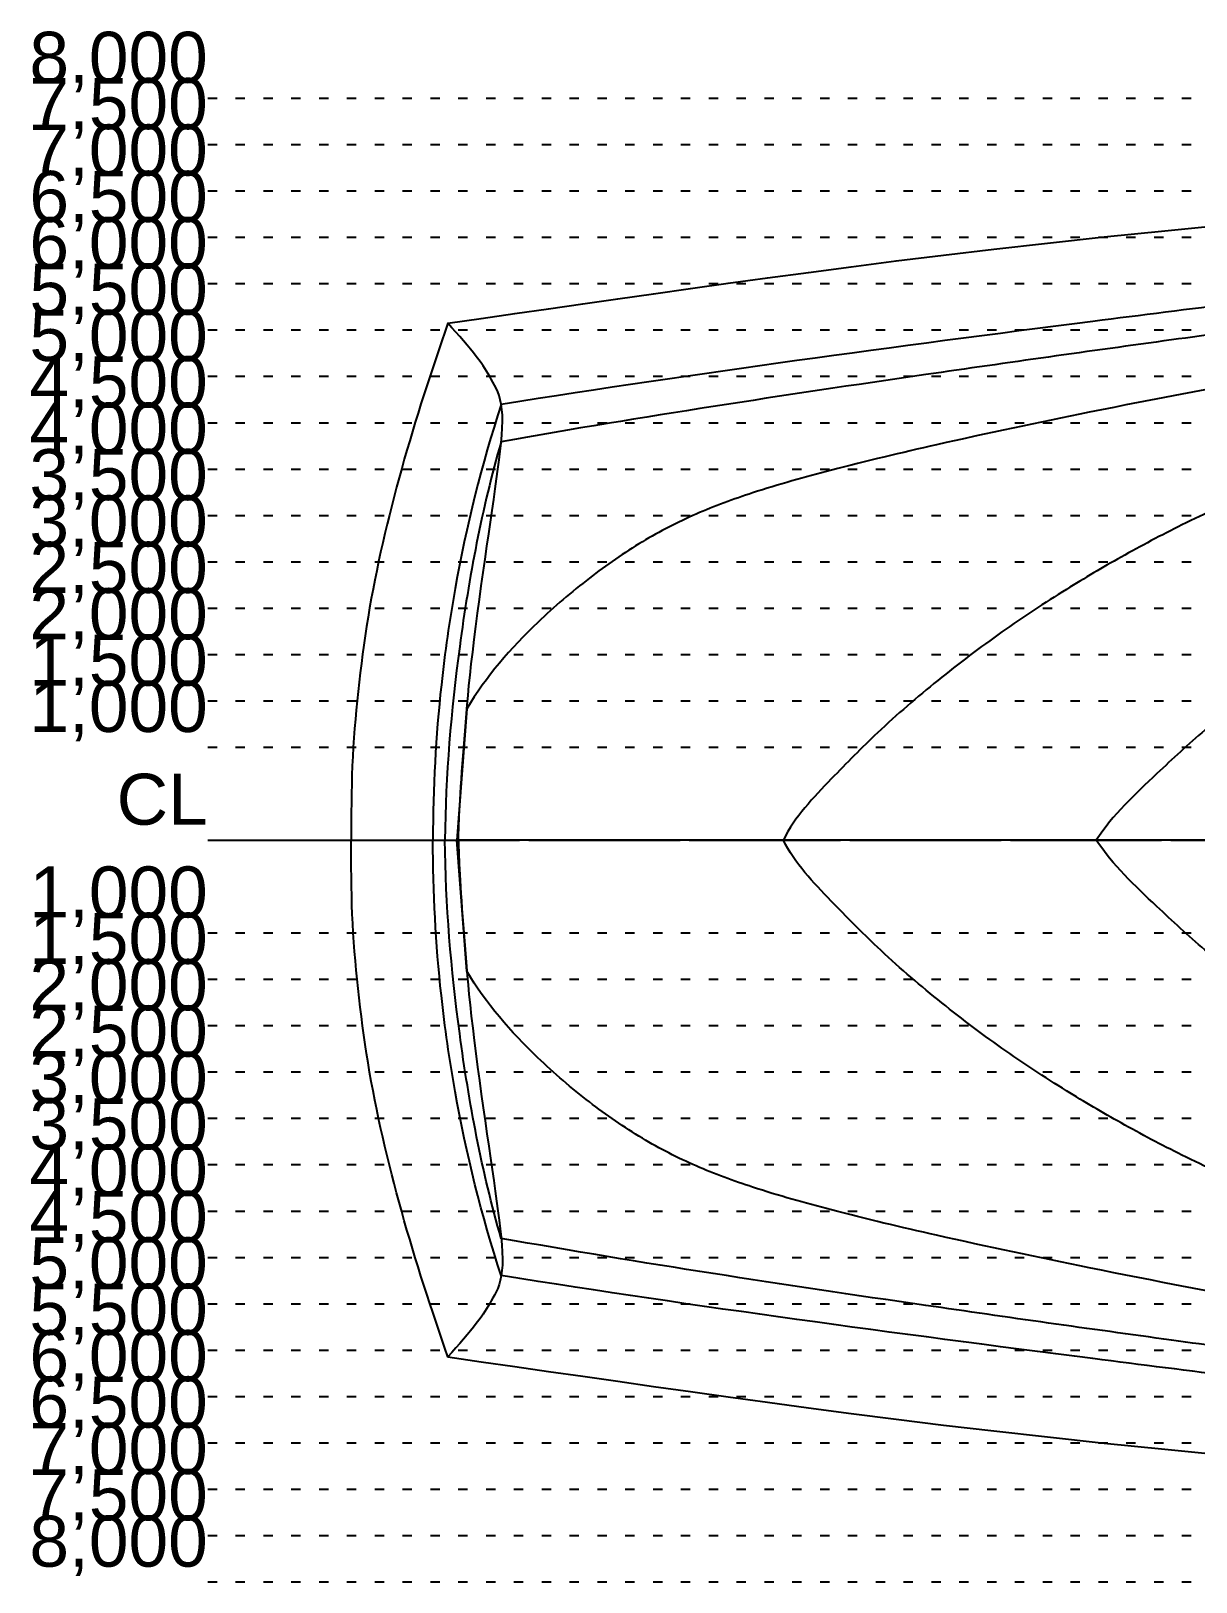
# Model space of a CAD drawing. Extents: x -15 to 144, y -25 to 18.
# Drawn here: x -12.82 to -0.27, y -22.46 to -5.74 of the extents above; entities that cross this region are included whole.
import ezdxf
from ezdxf.enums import TextEntityAlignment as Align

# ---------------------------------------------------------------- set-up
doc = ezdxf.new("R2010")
doc.units = 0
doc.linetypes.add('Dot_small', pattern=[0.2, 0, -0.2])
doc.linetypes.add('Iso_dash_dot', pattern=[2.02, 1.24, 0.39, 0, -0.39])
for name, color, linetype in [('bordas', 255, 'Continuous'), ('CL', 1, 'Iso_dash_dot'), ('Linha_d_agua', 150, 'Continuous'), ('Linhas_de_Grid', 254, 'Dot_small')]:
    doc.layers.add(name, color=color, linetype=linetype)
doc.styles.get("Standard").update_dxf_attribs({"font": 'arial.ttf'})

msp = doc.modelspace()

# ---------------------------------------------------------------- linework, layer by layer
at = {"layer": 'bordas'}
for points in [[(0.081882, -14.45978, 0), (-0.603153, -14.45978, 0), (-1.254939, -14.45978, 0), (-1.868081, -14.45978, 0), (-2.443949, -14.45978, 0), (-2.985607, -14.45978, 0), (-3.496119, -14.45978, 0), (-3.978547, -14.45978, 0), (-4.435957, -14.45978, 0), (-4.871411, -14.45978, 0), (-5.287973, -14.45978, 0), (-5.688526, -14.45978, 0), (-6.075229, -14.45978, 0), (-6.450062, -14.45978, 0), (-6.815002, -14.45978, 0), (-7.172027, -14.45978, 0), (-7.523117, -14.45978, 0), (-7.87025, -14.45978, 0), (-8.215405, -14.45978, 0), (-8.215352, -14.455903, 0), (-8.21528, -14.451418, 0), (-8.215172, -14.445714, 0), (-8.215009, -14.438184, 0), (-8.214772, -14.428217, 0), (-8.214443, -14.415206, 0), (-8.214005, -14.398541, 0), (-8.213437, -14.377613, 0), (-8.212715, -14.351894, 0), (-8.211776, -14.32118, 0), (-8.210553, -14.285348, 0), (-8.208976, -14.244275, 0), (-8.206976, -14.197838, 0), (-8.204485, -14.145914, 0), (-8.201433, -14.08838, 0), (-8.197752, -14.025113, 0), (-8.193398, -13.956132, 0), (-8.188434, -13.882026, 0), (-8.182945, -13.803529, 0), (-8.177021, -13.721371, 0), (-8.170747, -13.636285, 0), (-8.164211, -13.549004, 0), (-8.157501, -13.460258, 0), (-8.150703, -13.37078, 0), (-8.143853, -13.280999, 0), (-8.136774, -13.190133, 0), (-8.129237, -13.097096, 0), (-8.121014, -13.000805, 0), (-8.111877, -12.900172, 0), (-8.101596, -12.794114, 0), (-8.089942, -12.681545, 0), (-8.076688, -12.56138, 0), (-8.061687, -12.432991, 0), (-8.04513, -12.297587, 0), (-8.027291, -12.156833, 0), (-8.008443, -12.012392, 0), (-7.98886, -11.865931, 0), (-7.968815, -11.719116, 0), (-7.948583, -11.57361, 0), (-7.928436, -11.43108, 0), (-7.908623, -11.292921, 0), (-7.889281, -11.159452, 0), (-7.870522, -11.030725, 0), (-7.852459, -10.906788, 0), (-7.835204, -10.787691, 0), (-7.818869, -10.673486, 0), (-7.803566, -10.564221, 0), (-7.789407, -10.459946, 0), (-7.776533, -10.360722, 0), (-7.765207, -10.266649, 0), (-7.755719, -10.177837, 0), (-7.74836, -10.094396, 0), (-7.743421, -10.016436, 0), (-7.741194, -9.944068, 0), (-7.741968, -9.877401, 0), (-7.746037, -9.816546, 0), (-7.753551, -9.761495, 0), (-7.764113, -9.711766, 0), (-7.777182, -9.666761, 0), (-7.792223, -9.62588, 0), (-7.808697, -9.588524, 0), (-7.826065, -9.554093, 0), (-7.843791, -9.52199, 0), (-7.861336, -9.491613, 0), (-7.878342, -9.462379, 0), (-7.895167, -9.433763, 0), (-7.91235, -9.405251, 0), (-7.930429, -9.376334, 0), (-7.949942, -9.346499, 0), (-7.971429, -9.315236, 0), (-7.995426, -9.282034, 0), (-8.022472, -9.24638, 0), (-8.052941, -9.20791, 0), (-8.08655, -9.166848, 0), (-8.122848, -9.123565, 0), (-8.16139, -9.07843, 0), (-8.201724, -9.031813, 0), (-8.243404, -8.984086, 0), (-8.285981, -8.935618, 0), (-8.329007, -8.88678, 0), (-8.361899, -8.982641, 0), (-8.394746, -9.078569, 0), (-8.427505, -9.17463, 0), (-8.460129, -9.270892, 0), (-8.492576, -9.367421, 0), (-8.5248, -9.464284, 0), (-8.556758, -9.561548, 0), (-8.588403, -9.65928, 0), (-8.619696, -9.757523, 0), (-8.65061, -9.856234, 0), (-8.681123, -9.955346, 0), (-8.711211, -10.054792, 0), (-8.740853, -10.154505, 0), (-8.770025, -10.254419, 0), (-8.798706, -10.354466, 0), (-8.826871, -10.45458, 0), (-8.854499, -10.554705, 0), (-8.881567, -10.65483, 0), (-8.908053, -10.754955, 0), (-8.933935, -10.85508, 0), (-8.95919, -10.955205, 0), (-8.983796, -11.05533, 0), (-9.007731, -11.155455, 0), (-9.030973, -11.25558, 0), (-9.053499, -11.355705, 0), (-9.075287, -11.45583, 0), (-9.096315, -11.555956, 0), (-9.11656, -11.656084, 0), (-9.136001, -11.756213, 0), (-9.154615, -11.856344, 0), (-9.172379, -11.956477, 0), (-9.189272, -12.056613, 0), (-9.205282, -12.156752, 0), (-9.220443, -12.256893, 0), (-9.234799, -12.357036, 0), (-9.248396, -12.45718, 0), (-9.261276, -12.557323, 0), (-9.273485, -12.657466, 0), (-9.285068, -12.757607, 0), (-9.296069, -12.857746, 0), (-9.306514, -12.957882, 0), (-9.316354, -13.058016, 0), (-9.325524, -13.158146, 0), (-9.333955, -13.258275, 0), (-9.341582, -13.358403, 0), (-9.348338, -13.458529, 0), (-9.354155, -13.558655, 0), (-9.358967, -13.65878, 0), (-9.362741, -13.758905, 0), (-9.365577, -13.85903, 0), (-9.367609, -13.959155, 0), (-9.368971, -14.05928, 0), (-9.369797, -14.159405, 0), (-9.370221, -14.25953, 0), (-9.370378, -14.359655, 0), (-9.3704, -14.45978, 0), (-9.313054, -14.45978, 0), (-9.25618, -14.45978, 0), (-9.200247, -14.45978, 0), (-9.145728, -14.45978, 0), (-9.093093, -14.45978, 0), (-9.042813, -14.45978, 0), (-8.99536, -14.45978, 0), (-8.951205, -14.45978, 0), (-8.910653, -14.45978, 0), (-8.873355, -14.45978, 0), (-8.838794, -14.45978, 0), (-8.806455, -14.45978, 0), (-8.775822, -14.45978, 0), (-8.74638, -14.45978, 0), (-8.717613, -14.45978, 0), (-8.689005, -14.45978, 0), (-8.660135, -14.45978, 0), (-8.630963, -14.45978, 0), (-8.601541, -14.45978, 0), (-8.571924, -14.45978, 0), (-8.542165, -14.45978, 0), (-8.512317, -14.45978, 0), (-8.482434, -14.45978, 0), (-8.45257, -14.45978, 0), (-8.422767, -14.45978, 0), (-8.393027, -14.45978, 0), (-8.36334, -14.45978, 0), (-8.333699, -14.45978, 0), (-8.304094, -14.45978, 0), (-8.274516, -14.45978, 0), (-8.244956, -14.45978, 0), (-8.215405, -14.45978, 0), (-8.215352, -14.455903, 0), (-8.21528, -14.451418, 0), (-8.215172, -14.445714, 0), (-8.215009, -14.438184, 0), (-8.214772, -14.428217, 0), (-8.214443, -14.415206, 0), (-8.214005, -14.398541, 0), (-8.213437, -14.377613, 0), (-8.212715, -14.351894, 0), (-8.211776, -14.32118, 0), (-8.210553, -14.285348, 0), (-8.208976, -14.244275, 0), (-8.206976, -14.197838, 0), (-8.204485, -14.145914, 0), (-8.201433, -14.08838, 0), (-8.197752, -14.025113, 0), (-8.193398, -13.956132, 0), (-8.188434, -13.882026, 0), (-8.182945, -13.803529, 0), (-8.177021, -13.721371, 0), (-8.170747, -13.636285, 0), (-8.164211, -13.549004, 0), (-8.157501, -13.460258, 0), (-8.150703, -13.37078, 0), (-8.143853, -13.280999, 0), (-8.136774, -13.190133, 0), (-8.129237, -13.097096, 0), (-8.121014, -13.000805, 0), (-8.111877, -12.900172, 0), (-8.101596, -12.794114, 0), (-8.089942, -12.681545, 0), (-8.076688, -12.56138, 0), (-8.061687, -12.432991, 0), (-8.04513, -12.297587, 0), (-8.027291, -12.156833, 0), (-8.008443, -12.012392, 0), (-7.98886, -11.865931, 0), (-7.968815, -11.719116, 0), (-7.948583, -11.57361, 0), (-7.928436, -11.43108, 0), (-7.908623, -11.292921, 0), (-7.889281, -11.159452, 0), (-7.870522, -11.030725, 0), (-7.852459, -10.906788, 0), (-7.835204, -10.787691, 0), (-7.818869, -10.673486, 0), (-7.803566, -10.564221, 0), (-7.789407, -10.459946, 0), (-7.776533, -10.360722, 0), (-7.765207, -10.266649, 0), (-7.755719, -10.177837, 0), (-7.74836, -10.094396, 0), (-7.743421, -10.016436, 0), (-7.741194, -9.944068, 0), (-7.741968, -9.877401, 0), (-7.746037, -9.816546, 0), (-7.753551, -9.761495, 0), (-7.764113, -9.711766, 0), (-7.777182, -9.666761, 0), (-7.792223, -9.62588, 0), (-7.808697, -9.588524, 0), (-7.826065, -9.554093, 0), (-7.843791, -9.52199, 0), (-7.861336, -9.491613, 0), (-7.878342, -9.462379, 0), (-7.895167, -9.433763, 0), (-7.91235, -9.405251, 0), (-7.930429, -9.376334, 0), (-7.949942, -9.346499, 0), (-7.971429, -9.315236, 0), (-7.995426, -9.282034, 0), (-8.022472, -9.24638, 0), (-8.052941, -9.20791, 0), (-8.08655, -9.166848, 0), (-8.122848, -9.123565, 0), (-8.16139, -9.07843, 0), (-8.201724, -9.031813, 0), (-8.243404, -8.984086, 0), (-8.285981, -8.935618, 0), (-8.329007, -8.88678, 0), (-7.969614, -8.834924, 0), (-7.608466, -8.782887, 0), (-7.243807, -8.730485, 0), (-6.873881, -8.677538, 0), (-6.496934, -8.623862, 0), (-6.111209, -8.569276, 0), (-5.714952, -8.513598, 0), (-5.306406, -8.456646, 0), (-4.883561, -8.398284, 0), (-4.443386, -8.338565, 0), (-3.982593, -8.277586, 0), (-3.497897, -8.215446, 0), (-2.98601, -8.152244, 0), (-2.443646, -8.088077, 0), (-1.867518, -8.023045, 0), (-1.254339, -7.957246, 0), (-0.602552, -7.890851, 0), (0.082483, -7.824317, 0)], [(0.081882, -14.45978, 0), (-0.603153, -14.45978, 0), (-1.254939, -14.45978, 0), (-1.868081, -14.45978, 0), (-2.443949, -14.45978, 0), (-2.985607, -14.45978, 0), (-3.496119, -14.45978, 0), (-3.978547, -14.45978, 0), (-4.435957, -14.45978, 0), (-4.871411, -14.45978, 0), (-5.287973, -14.45978, 0), (-5.688526, -14.45978, 0), (-6.075229, -14.45978, 0), (-6.450062, -14.45978, 0), (-6.815002, -14.45978, 0), (-7.172027, -14.45978, 0), (-7.523117, -14.45978, 0), (-7.87025, -14.45978, 0), (-8.215405, -14.45978, 0), (-8.215352, -14.463656, 0), (-8.21528, -14.468142, 0), (-8.215172, -14.473845, 0), (-8.215009, -14.481375, 0), (-8.214772, -14.491342, 0), (-8.214443, -14.504353, 0), (-8.214005, -14.521018, 0), (-8.213437, -14.541946, 0), (-8.212715, -14.567665, 0), (-8.211776, -14.598379, 0), (-8.210553, -14.634211, 0), (-8.208976, -14.675284, 0), (-8.206976, -14.721721, 0), (-8.204485, -14.773645, 0), (-8.201433, -14.831179, 0), (-8.197752, -14.894446, 0), (-8.193398, -14.963427, 0), (-8.188434, -15.037533, 0), (-8.182945, -15.11603, 0), (-8.177021, -15.198188, 0), (-8.170747, -15.283274, 0), (-8.164211, -15.370556, 0), (-8.157501, -15.459302, 0), (-8.150703, -15.54878, 0), (-8.143853, -15.63856, 0), (-8.136774, -15.729426, 0), (-8.129237, -15.822463, 0), (-8.121014, -15.918755, 0), (-8.111877, -16.019387, 0), (-8.101596, -16.125445, 0), (-8.089942, -16.238014, 0), (-8.076688, -16.35818, 0), (-8.061687, -16.486568, 0), (-8.04513, -16.621972, 0), (-8.027291, -16.762727, 0), (-8.008443, -16.907167, 0), (-7.98886, -17.053628, 0), (-7.968815, -17.200444, 0), (-7.948583, -17.345949, 0), (-7.928436, -17.48848, 0), (-7.908623, -17.626638, 0), (-7.889281, -17.760107, 0), (-7.870522, -17.888834, 0), (-7.852459, -18.012771, 0), (-7.835204, -18.131868, 0), (-7.818869, -18.246073, 0), (-7.803566, -18.355339, 0), (-7.789407, -18.459613, 0), (-7.776533, -18.558837, 0), (-7.765207, -18.65291, 0), (-7.755719, -18.741722, 0), (-7.74836, -18.825163, 0), (-7.743421, -18.903123, 0), (-7.741194, -18.975491, 0), (-7.741968, -19.042158, 0), (-7.746037, -19.103013, 0), (-7.753551, -19.158064, 0), (-7.764113, -19.207793, 0), (-7.777182, -19.252798, 0), (-7.792223, -19.293679, 0), (-7.808697, -19.331036, 0), (-7.826065, -19.365466, 0), (-7.843791, -19.39757, 0), (-7.861336, -19.427946, 0), (-7.878342, -19.45718, 0), (-7.895167, -19.485797, 0), (-7.91235, -19.514308, 0), (-7.930429, -19.543225, 0), (-7.949942, -19.57306, 0), (-7.971429, -19.604323, 0), (-7.995426, -19.637525, 0), (-8.022472, -19.673179, 0), (-8.052941, -19.711649, 0), (-8.08655, -19.752711, 0), (-8.122848, -19.795994, 0), (-8.16139, -19.84113, 0), (-8.201724, -19.887746, 0), (-8.243404, -19.935473, 0), (-8.285981, -19.983941, 0), (-8.329007, -20.03278, 0), (-8.361899, -19.936918, 0), (-8.394746, -19.84099, 0), (-8.427505, -19.744929, 0), (-8.460129, -19.648667, 0), (-8.492576, -19.552138, 0), (-8.5248, -19.455275, 0), (-8.556758, -19.358011, 0), (-8.588403, -19.26028, 0), (-8.619696, -19.162036, 0), (-8.65061, -19.063325, 0), (-8.681123, -18.964213, 0), (-8.711211, -18.864767, 0), (-8.740853, -18.765054, 0), (-8.770025, -18.66514, 0), (-8.798706, -18.565093, 0), (-8.826871, -18.46498, 0), (-8.854499, -18.364855, 0), (-8.881567, -18.26473, 0), (-8.908053, -18.164605, 0), (-8.933935, -18.06448, 0), (-8.95919, -17.964355, 0), (-8.983796, -17.86423, 0), (-9.007731, -17.764105, 0), (-9.030973, -17.66398, 0), (-9.053499, -17.563855, 0), (-9.075287, -17.463729, 0), (-9.096315, -17.363603, 0), (-9.11656, -17.263475, 0), (-9.136001, -17.163346, 0), (-9.154615, -17.063215, 0), (-9.172379, -16.963082, 0), (-9.189272, -16.862946, 0), (-9.205282, -16.762807, 0), (-9.220443, -16.662666, 0), (-9.234799, -16.562523, 0), (-9.248396, -16.46238, 0), (-9.261276, -16.362236, 0), (-9.273485, -16.262093, 0), (-9.285068, -16.161952, 0), (-9.296069, -16.061813, 0), (-9.306514, -15.961677, 0), (-9.316354, -15.861544, 0), (-9.325524, -15.761413, 0), (-9.333955, -15.661284, 0), (-9.341582, -15.561156, 0), (-9.348338, -15.46103, 0), (-9.354155, -15.360905, 0), (-9.358967, -15.26078, 0), (-9.362741, -15.160655, 0), (-9.365577, -15.06053, 0), (-9.367609, -14.960405, 0), (-9.368971, -14.86028, 0), (-9.369797, -14.760155, 0), (-9.370221, -14.66003, 0), (-9.370378, -14.559905, 0), (-9.3704, -14.45978, 0), (-9.313054, -14.45978, 0), (-9.25618, -14.45978, 0), (-9.200247, -14.45978, 0), (-9.145728, -14.45978, 0), (-9.093093, -14.45978, 0), (-9.042813, -14.45978, 0), (-8.99536, -14.45978, 0), (-8.951205, -14.45978, 0), (-8.910653, -14.45978, 0), (-8.873355, -14.45978, 0), (-8.838794, -14.45978, 0), (-8.806455, -14.45978, 0), (-8.775822, -14.45978, 0), (-8.74638, -14.45978, 0), (-8.717613, -14.45978, 0), (-8.689005, -14.45978, 0), (-8.660135, -14.45978, 0), (-8.630963, -14.45978, 0), (-8.601541, -14.45978, 0), (-8.571924, -14.45978, 0), (-8.542165, -14.45978, 0), (-8.512317, -14.45978, 0), (-8.482434, -14.45978, 0), (-8.45257, -14.45978, 0), (-8.422767, -14.45978, 0), (-8.393027, -14.45978, 0), (-8.36334, -14.45978, 0), (-8.333699, -14.45978, 0), (-8.304094, -14.45978, 0), (-8.274516, -14.45978, 0), (-8.244956, -14.45978, 0), (-8.215405, -14.45978, 0), (-8.215352, -14.463656, 0), (-8.21528, -14.468142, 0), (-8.215172, -14.473845, 0), (-8.215009, -14.481375, 0), (-8.214772, -14.491342, 0), (-8.214443, -14.504353, 0), (-8.214005, -14.521018, 0), (-8.213437, -14.541946, 0), (-8.212715, -14.567665, 0), (-8.211776, -14.598379, 0), (-8.210553, -14.634211, 0), (-8.208976, -14.675284, 0), (-8.206976, -14.721721, 0), (-8.204485, -14.773645, 0), (-8.201433, -14.831179, 0), (-8.197752, -14.894446, 0), (-8.193398, -14.963427, 0), (-8.188434, -15.037533, 0), (-8.182945, -15.11603, 0), (-8.177021, -15.198188, 0), (-8.170747, -15.283274, 0), (-8.164211, -15.370556, 0), (-8.157501, -15.459302, 0), (-8.150703, -15.54878, 0), (-8.143853, -15.63856, 0), (-8.136774, -15.729426, 0), (-8.129237, -15.822463, 0), (-8.121014, -15.918755, 0), (-8.111877, -16.019387, 0), (-8.101596, -16.125445, 0), (-8.089942, -16.238014, 0), (-8.076688, -16.35818, 0), (-8.061687, -16.486568, 0), (-8.04513, -16.621972, 0), (-8.027291, -16.762727, 0), (-8.008443, -16.907167, 0), (-7.98886, -17.053628, 0), (-7.968815, -17.200444, 0), (-7.948583, -17.345949, 0), (-7.928436, -17.48848, 0), (-7.908623, -17.626638, 0), (-7.889281, -17.760107, 0), (-7.870522, -17.888834, 0), (-7.852459, -18.012771, 0), (-7.835204, -18.131868, 0), (-7.818869, -18.246073, 0), (-7.803566, -18.355339, 0), (-7.789407, -18.459613, 0), (-7.776533, -18.558837, 0), (-7.765207, -18.65291, 0), (-7.755719, -18.741722, 0), (-7.74836, -18.825163, 0), (-7.743421, -18.903123, 0), (-7.741194, -18.975491, 0), (-7.741968, -19.042158, 0), (-7.746037, -19.103013, 0), (-7.753551, -19.158064, 0), (-7.764113, -19.207793, 0), (-7.777182, -19.252798, 0), (-7.792223, -19.293679, 0), (-7.808697, -19.331036, 0), (-7.826065, -19.365466, 0), (-7.843791, -19.39757, 0), (-7.861336, -19.427946, 0), (-7.878342, -19.45718, 0), (-7.895167, -19.485797, 0), (-7.91235, -19.514308, 0), (-7.930429, -19.543225, 0), (-7.949942, -19.57306, 0), (-7.971429, -19.604323, 0), (-7.995426, -19.637525, 0), (-8.022472, -19.673179, 0), (-8.052941, -19.711649, 0), (-8.08655, -19.752711, 0), (-8.122848, -19.795994, 0), (-8.16139, -19.84113, 0), (-8.201724, -19.887746, 0), (-8.243404, -19.935473, 0), (-8.285981, -19.983941, 0), (-8.329007, -20.03278, 0), (-7.969614, -20.084635, 0), (-7.608466, -20.136672, 0), (-7.243807, -20.189074, 0), (-6.873881, -20.242021, 0), (-6.496934, -20.295697, 0), (-6.111209, -20.350283, 0), (-5.714952, -20.405961, 0), (-5.306406, -20.462913, 0), (-4.883561, -20.521275, 0), (-4.443386, -20.580994, 0), (-3.982593, -20.641973, 0), (-3.497897, -20.704113, 0), (-2.98601, -20.767315, 0), (-2.443646, -20.831482, 0), (-1.867518, -20.896514, 0), (-1.254339, -20.962313, 0), (-0.602552, -21.028709, 0), (0.082483, -21.095242, 0)]]:
    msp.add_polyline3d(points, dxfattribs=at)
at = {"layer": 'CL'}
msp.add_line((-10.91692, -14.45978), (115.599323, -14.45978), dxfattribs=at)
at = {"layer": 'Linha_d_agua'}
for p in [(-8.12471, -13.04408), (-8.12471, -15.875479)]:
    msp.add_line(p, (-8.231307, -14.45978), dxfattribs=at)
for points, knots in [([(106.511441, -14.45978), (106.320225, -14.135199), (105.178005, -14.505752), (104.118501, -13.781958), (102.437214, -13.615305), (100.202991, -13.028133), (97.37022, -12.363727), (93.874166, -11.403697), (90.876457, -10.615685), (88.413134, -10.024396), (86.570904, -9.61199), (84.607078, -9.219276), (82.521468, -8.850853), (80.386322, -8.518722), (78.248919, -8.216814), (76.053964, -7.938392), (73.756564, -7.68013), (71.563789, -7.466615), (69.334419, -7.282621), (67.0928, -7.128944), (64.530053, -6.987896), (61.813736, -6.874236), (58.949809, -6.788912), (55.783018, -6.725217), (51.986858, -6.683839), (47.551935, -6.670643), (42.791384, -6.680458), (38.078415, -6.716324), (33.248696, -6.780749), (28.727426, -6.866059), (24.601913, -6.967191), (21.241361, -7.074523), (17.972113, -7.214124), (14.742212, -7.395902), (11.26604, -7.621302), (7.917588, -7.864421), (4.714839, -8.146561), (1.659009, -8.485945), (-2.46593, -9.001367), (-5.633254, -9.424991), (-7.75337, -9.762826)], [0, 0, 0, 0, 0.009237411, 0.020753151, 0.036847218, 0.05091702, 0.081629886, 0.111975197, 0.145725583, 0.16231168, 0.177946891, 0.194882833, 0.214461751, 0.233093215, 0.251152735, 0.270675772, 0.290709403, 0.311357411, 0.32804717, 0.348959489, 0.369869927, 0.394884579, 0.419756147, 0.444482414, 0.477369769, 0.518618805, 0.559975675, 0.601342554, 0.641355772, 0.685760337, 0.719104717, 0.748822891, 0.773318994, 0.804316206, 0.833066718, 0.864033816, 0.891744296, 0.916788268, 0.944097335, 1, 1, 1, 1]), ([(106.038053, -14.45978), (105.909488, -14.213033), (104.906268, -14.639001), (104.130595, -13.82353), (102.348978, -13.858291), (100.28049, -13.318543), (97.504782, -12.76359), (94.33975, -11.967611), (91.289663, -11.21086), (88.612585, -10.581318), (86.20411, -10.068001), (83.837277, -9.618671), (81.305207, -9.190241), (78.885974, -8.816234), (76.498314, -8.478678), (74.227083, -8.184319), (71.718344, -7.891515), (69.011763, -7.623369), (66.13216, -7.390017), (63.251449, -7.204893), (60.380379, -7.066784), (57.523379, -6.967904), (54.677898, -6.901112), (51.836208, -6.860252), (48.990082, -6.838884), (46.134759, -6.831025), (43.270759, -6.837009), (40.40359, -6.857526), (37.547173, -6.893123), (34.728577, -6.946255), (31.748298, -7.018536), (28.488758, -7.1166), (24.730898, -7.257792), (20.780461, -7.44717), (16.814489, -7.701369), (13.216907, -7.968793), (10.046749, -8.240559), (7.38775, -8.49669), (5.044405, -8.768652), (2.864426, -9.076518), (0.707433, -9.433431), (-1.263623, -9.810629), (-2.895018, -10.154799), (-4.105834, -10.441257), (-4.973096, -10.683496), (-5.658953, -10.933203), (-6.252359, -11.237937), (-6.821572, -11.634266), (-7.489564, -12.205753), (-7.917238, -12.697732), (-8.12471, -13.04408)], [0, 0, 0, 0, 0.006535483, 0.017339909, 0.031244252, 0.047928184, 0.073844817, 0.10348305, 0.132808435, 0.155057295, 0.174619677, 0.196492054, 0.217365316, 0.241039096, 0.25980348, 0.279733652, 0.300274442, 0.325127783, 0.350078786, 0.374994478, 0.399786206, 0.424420578, 0.448930389, 0.47340286, 0.4979264, 0.522545839, 0.547254418, 0.572002708, 0.596705388, 0.621139495, 0.644916772, 0.67381113, 0.705483759, 0.742179314, 0.776101215, 0.808268623, 0.835483646, 0.858395356, 0.877358132, 0.896494881, 0.915334264, 0.933899035, 0.948395591, 0.958457442, 0.966072395, 0.971679824, 0.977298789, 0.983273995, 0.989582696, 1, 1, 1, 1]), ([(106.262595, -14.45978), (106.103854, -14.176945), (105.034362, -14.579639), (104.140007, -13.842855), (102.434781, -13.745755), (100.407943, -13.222281), (97.70004, -12.624235), (94.546839, -11.802102), (91.4165, -10.993165), (88.568097, -10.299906), (85.868668, -9.710904), (83.120569, -9.198545), (80.261536, -8.738394), (77.621146, -8.360633), (75.142877, -8.045133), (72.984273, -7.799978), (70.770652, -7.578326), (68.53428, -7.388953), (65.971757, -7.207566), (63.250993, -7.057494), (60.380082, -6.938695), (57.523251, -6.855354), (54.677856, -6.800577), (51.517542, -6.764102), (47.714631, -6.745653), (43.110758, -6.748774), (38.077684, -6.788058), (33.089255, -6.868639), (28.378851, -6.977244), (24.145329, -7.107795), (20.445649, -7.256275), (17.142571, -7.434901), (14.035109, -7.631633), (10.90509, -7.856632), (8.109146, -8.079883), (5.678585, -8.305022), (3.695787, -8.52081), (1.652594, -8.771693), (-0.615531, -9.075989), (-3.825287, -9.529635), (-6.233911, -9.895194), (-7.754537, -10.164434)], [0, 0, 0, 0, 0.007848055, 0.019060105, 0.033179801, 0.049485415, 0.074557694, 0.104902133, 0.134857716, 0.15888306, 0.181417371, 0.206960478, 0.231834497, 0.256991487, 0.27657254, 0.297034575, 0.31369501, 0.334632294, 0.355610206, 0.380739714, 0.405748522, 0.430602139, 0.455332335, 0.4800262, 0.513089892, 0.554588544, 0.60018503, 0.64445412, 0.684801186, 0.723156563, 0.754999453, 0.78143677, 0.809490417, 0.836265027, 0.863338985, 0.88269519, 0.899970698, 0.915393384, 0.936421188, 0.959697626, 1, 1, 1, 1]), ([(105.845584, -14.45978), (105.3482, -13.933056), (103.767474, -14.207835), (101.959757, -13.773035), (100.135511, -13.469186), (98.321883, -13.066471), (96.089778, -12.547077), (93.558628, -12.016623), (90.737606, -11.342259), (87.939639, -10.730354), (85.1722, -10.190462), (82.37781, -9.704179), (79.486533, -9.243139), (76.426196, -8.788576), (73.576982, -8.400615), (70.925184, -8.080661), (68.53477, -7.826834), (65.97257, -7.59226), (63.251843, -7.391262), (60.380823, -7.224651), (57.523651, -7.107191), (54.678011, -7.026518), (51.83623, -6.975654), (48.99006, -6.948112), (46.134727, -6.938051), (43.270673, -6.945559), (40.247559, -6.972707), (36.941652, -7.027238), (33.277312, -7.120869), (29.443742, -7.258103), (25.736814, -7.426876), (22.160584, -7.631858), (18.822205, -7.876225), (15.576033, -8.148816), (12.747854, -8.418744), (10.314313, -8.688386), (8.355698, -8.93262), (6.714742, -9.168925), (5.266522, -9.409915), (3.917223, -9.672976), (2.590943, -9.979939), (1.400302, -10.318477), (0.400191, -10.680532), (-0.391391, -11.040185), (-1.058971, -11.395565), (-1.707961, -11.777565), (-2.371755, -12.214788), (-3.052341, -12.730671), (-3.668332, -13.260154), (-4.228067, -13.831016), (-4.588082, -14.207744), (-4.713473, -14.45978)], [0, 0, 0, 0, 0.018911005, 0.036474242, 0.050370108, 0.06777893, 0.085937463, 0.111280714, 0.136555631, 0.163056991, 0.187437071, 0.211526359, 0.238477255, 0.265290376, 0.293796474, 0.314938836, 0.336311464, 0.357718095, 0.383352853, 0.408853799, 0.43418809, 0.459390612, 0.484552713, 0.509766257, 0.53507792, 0.560481197, 0.585925686, 0.61546938, 0.648401442, 0.683396268, 0.717473403, 0.747075095, 0.778645937, 0.806481085, 0.833697892, 0.854190723, 0.871587044, 0.886181525, 0.898273433, 0.910623051, 0.92273227, 0.934461508, 0.943518346, 0.950987476, 0.957561654, 0.963620653, 0.971007423, 0.978685513, 0.986320113, 0.992555532, 1, 1, 1, 1]), ([(105.690213, -14.45978), (105.153642, -13.755171), (103.294002, -14.196423), (101.204498, -13.742174), (99.045972, -13.387489), (96.530364, -12.807245), (93.638597, -12.269723), (90.694514, -11.616736), (88.000129, -11.073736), (85.526283, -10.618379), (83.126779, -10.211257), (80.560417, -9.804698), (77.722486, -9.371374), (74.955935, -8.968544), (72.347407, -8.610568), (69.972426, -8.308166), (67.574217, -8.032545), (65.169838, -7.79873), (62.770326, -7.595071), (60.220317, -7.427899), (57.524183, -7.288985), (54.678293, -7.190233), (51.836381, -7.126736), (48.990099, -7.091499), (46.13468, -7.078589), (43.111511, -7.088183), (39.929264, -7.125634), (36.608674, -7.197056), (33.505469, -7.301224), (30.670551, -7.419957), (28.15852, -7.550085), (25.8707, -7.685937), (23.704431, -7.838575), (21.549164, -8.010315), (19.255372, -8.226911), (16.961644, -8.468177), (14.792873, -8.720678), (12.887598, -8.967839), (11.230537, -9.209854), (9.77906, -9.446997), (8.444594, -9.689701), (7.145462, -9.962), (5.862807, -10.277254), (4.666918, -10.637555), (3.621864, -11.02742), (2.735856, -11.415624), (1.944424, -11.815074), (1.201051, -12.248408), (0.490563, -12.735448), (-0.140152, -13.237122), (-0.75642, -13.804107), (-1.160557, -14.189284), (-1.34219, -14.45978)], [0, 0, 0, 0, 0.023948401, 0.041931707, 0.059936537, 0.083729616, 0.113096229, 0.14072997, 0.166665523, 0.188667957, 0.209896364, 0.233586659, 0.26011722, 0.288841199, 0.31046442, 0.332514315, 0.354676662, 0.376841354, 0.398940106, 0.420896985, 0.447106616, 0.473174943, 0.499197904, 0.525272235, 0.551447253, 0.577716927, 0.6084036, 0.638957757, 0.669045461, 0.693783178, 0.716980304, 0.738213736, 0.756803953, 0.776695625, 0.797666482, 0.820157328, 0.840116032, 0.85770524, 0.872986124, 0.886163483, 0.898145735, 0.910280753, 0.922658346, 0.934455232, 0.944602714, 0.953311613, 0.961042121, 0.968968422, 0.97695579, 0.984708161, 0.991097067, 1, 1, 1, 1]), ([(-7.75337, -9.762826), (-7.966255, -10.411601), (-8.215454, -11.415572), (-8.441188, -12.991773), (-8.490112, -13.900354), (-8.490429, -14.45978)], [0, 0, 0, 0, 0.429057488, 0.648410405, 1, 1, 1, 1]), ([(-7.754537, -10.164434), (-7.963176, -10.887262), (-8.230912, -12.315011), (-8.353974, -13.761592), (-8.361116, -14.45978)], [0, 0, 0, 0, 0.518527978, 1, 1, 1, 1]), ([(-7.75337, -19.156733), (-7.966255, -18.507958), (-8.215454, -17.503987), (-8.441188, -15.927786), (-8.490112, -15.019205), (-8.490429, -14.45978)], [0, 0, 0, 0, 0.429057488, 0.648410405, 1, 1, 1, 1]), ([(-7.754537, -18.755125), (-7.963176, -18.032297), (-8.230912, -16.604548), (-8.353974, -15.157967), (-8.361116, -14.45978)], [0, 0, 0, 0, 0.518527978, 1, 1, 1, 1]), ([(106.038053, -14.45978), (105.909488, -14.706504), (104.906268, -14.280527), (104.130595, -15.096065), (102.348978, -15.061238), (100.28049, -15.600965), (97.504782, -16.155983), (94.33975, -16.951988), (91.289663, -17.708717), (88.612585, -18.338202), (86.20411, -18.851514), (83.837277, -19.300856), (81.305207, -19.729333), (78.885974, -20.103282), (76.498314, -20.440844), (74.227083, -20.735216), (71.718344, -21.028001), (69.011763, -21.296206), (66.13216, -21.529558), (63.251449, -21.714681), (60.380379, -21.852787), (57.523379, -21.951611), (54.677898, -22.018425), (51.836208, -22.059284), (48.990082, -22.080652), (46.134759, -22.088503), (43.270759, -22.08257), (40.40359, -22.062062), (37.547173, -22.026471), (34.728577, -21.973327), (31.748298, -21.901059), (28.488758, -21.802912), (24.730898, -21.661739), (20.780461, -21.472361), (16.814489, -21.218177), (13.216907, -20.950801), (10.046749, -20.67903), (7.38775, -20.422913), (5.044405, -20.150907), (2.864426, -19.843041), (0.707433, -19.486128), (-1.263623, -19.10893), (-2.895018, -18.76476), (-4.105834, -18.478302), (-4.973096, -18.236063), (-5.658953, -17.986356), (-6.252359, -17.681622), (-6.821572, -17.285293), (-7.489564, -16.713806), (-7.917238, -16.221827), (-8.12471, -15.875479)], [0, 0, 0, 0, 0.006535483, 0.017339909, 0.031244252, 0.047928184, 0.073844817, 0.10348305, 0.132808435, 0.155057295, 0.174619677, 0.196492054, 0.217365316, 0.241039096, 0.25980348, 0.279733652, 0.300274442, 0.325127783, 0.350078786, 0.374994478, 0.399786206, 0.424420578, 0.448930389, 0.47340286, 0.4979264, 0.522545839, 0.547254418, 0.572002708, 0.596705388, 0.621139495, 0.644916772, 0.67381113, 0.705483759, 0.742179314, 0.776101215, 0.808268623, 0.835483646, 0.858395356, 0.877358132, 0.896494881, 0.915334264, 0.933899035, 0.948395591, 0.958457442, 0.966072395, 0.971679824, 0.977298789, 0.983273995, 0.989582696, 1, 1, 1, 1]), ([(106.262595, -14.45978), (106.103854, -14.74258), (105.034362, -14.339883), (104.140007, -15.076737), (102.434781, -15.173781), (100.407943, -15.697231), (97.70004, -16.295356), (94.546839, -17.117505), (91.4165, -17.926416), (88.568097, -18.619605), (85.868668, -19.20867), (83.120569, -19.72103), (80.261536, -20.181183), (77.621146, -20.558935), (75.142877, -20.874401), (72.984273, -21.119635), (70.770652, -21.341264), (68.53428, -21.530626), (65.971757, -21.711981), (63.250993, -21.862045), (60.380082, -21.980831), (57.523251, -22.064159), (54.677856, -22.118991), (51.517542, -22.155419), (47.714631, -22.17395), (43.110758, -22.170794), (38.077684, -22.131466), (33.089255, -22.05091), (28.378851, -21.942356), (24.145329, -21.811801), (20.445649, -21.663326), (17.142571, -21.484659), (14.035109, -21.287926), (10.90509, -21.062926), (8.109146, -20.839678), (5.678585, -20.614537), (3.695787, -20.398749), (1.652594, -20.147866), (-0.615531, -19.843571), (-3.825287, -19.389924), (-6.233911, -19.024366), (-7.754537, -18.755125)], [0, 0, 0, 0, 0.007848055, 0.019060105, 0.033179801, 0.049485415, 0.074557694, 0.104902133, 0.134857716, 0.15888306, 0.181417371, 0.206960478, 0.231834497, 0.256991487, 0.27657254, 0.297034575, 0.31369501, 0.334632294, 0.355610206, 0.380739714, 0.405748522, 0.430602139, 0.455332335, 0.4800262, 0.513089892, 0.554588544, 0.60018503, 0.64445412, 0.684801186, 0.723156563, 0.754999453, 0.78143677, 0.809490417, 0.836265027, 0.863338985, 0.88269519, 0.899970698, 0.915393384, 0.936421188, 0.959697626, 1, 1, 1, 1]), ([(106.511441, -14.45978), (106.320225, -14.78433), (105.178005, -14.413849), (104.118501, -15.137677), (102.437214, -15.304261), (100.202991, -15.891386), (97.37022, -16.555771), (93.874166, -17.515824), (90.876457, -18.30391), (88.413134, -18.895172), (86.570904, -19.307548), (84.607078, -19.700262), (82.521468, -20.068662), (80.386322, -20.400807), (78.248919, -20.702733), (76.053964, -20.981157), (73.756564, -21.239469), (71.563789, -21.452966), (69.334419, -21.636929), (67.0928, -21.79064), (64.530053, -21.931708), (61.813736, -22.045334), (58.949809, -22.130608), (55.783018, -22.194353), (51.986858, -22.235662), (47.551935, -22.248899), (42.791384, -22.239087), (38.078415, -22.203265), (33.248696, -22.138835), (28.727426, -22.05353), (24.601913, -21.952368), (21.241361, -21.845036), (17.972113, -21.705435), (14.742212, -21.523658), (11.26604, -21.298253), (7.917588, -21.055149), (4.714839, -20.772996), (1.659009, -20.433615), (-2.46593, -19.918191), (-5.633254, -19.494568), (-7.75337, -19.156733)], [0, 0, 0, 0, 0.009237411, 0.020753151, 0.036847218, 0.05091702, 0.081629886, 0.111975197, 0.145725583, 0.16231168, 0.177946891, 0.194882833, 0.214461751, 0.233093215, 0.251152735, 0.270675772, 0.290709403, 0.311357411, 0.32804717, 0.348959489, 0.369869927, 0.394884579, 0.419756147, 0.444482414, 0.477369769, 0.518618805, 0.559975675, 0.601342554, 0.641355772, 0.685760337, 0.719104717, 0.748822891, 0.773318994, 0.804316206, 0.833066718, 0.864033816, 0.891744296, 0.916788268, 0.944097335, 1, 1, 1, 1]), ([(105.845584, -14.45978), (105.3482, -14.986658), (103.767474, -14.711688), (101.959757, -15.146513), (100.135511, -15.450352), (98.321883, -15.853066), (96.089778, -16.372494), (93.558628, -16.902951), (90.737606, -17.57732), (87.939639, -18.18922), (85.1722, -18.729112), (82.37781, -19.215396), (79.486533, -19.676435), (76.426196, -20.131006), (73.576982, -20.518962), (70.925184, -20.838854), (68.53477, -21.0927), (65.97257, -21.327265), (63.251843, -21.528272), (60.380823, -21.694884), (57.523651, -21.812338), (54.678011, -21.89301), (51.83623, -21.943861), (48.99006, -21.971413), (46.134727, -21.981537), (43.270673, -21.974043), (40.247559, -21.946824), (36.941652, -21.892281), (33.277312, -21.79871), (29.443742, -21.661492), (25.736814, -21.492729), (22.160584, -21.287684), (18.822205, -21.043378), (15.576033, -20.770791), (12.747854, -20.50083), (10.314313, -20.231142), (8.355698, -19.986904), (6.714742, -19.750603), (5.266522, -19.509616), (3.917223, -19.246583), (2.590943, -18.93962), (1.400302, -18.601082), (0.400191, -18.239027), (-0.391391, -17.879374), (-1.058971, -17.523994), (-1.707961, -17.141994), (-2.371755, -16.704771), (-3.052341, -16.188888), (-3.668332, -15.659405), (-4.228067, -15.088543), (-4.588082, -14.711815), (-4.713473, -14.45978)], [0, 0, 0, 0, 0.018911005, 0.036474242, 0.050370108, 0.06777893, 0.085937463, 0.111280714, 0.136555631, 0.163056991, 0.187437071, 0.211526359, 0.238477255, 0.265290376, 0.293796474, 0.314938836, 0.336311464, 0.357718095, 0.383352853, 0.408853799, 0.43418809, 0.459390612, 0.484552713, 0.509766257, 0.53507792, 0.560481197, 0.585925686, 0.61546938, 0.648401442, 0.683396268, 0.717473403, 0.747075095, 0.778645937, 0.806481085, 0.833697892, 0.854190723, 0.871587044, 0.886181525, 0.898273433, 0.910623051, 0.92273227, 0.934461508, 0.943518346, 0.950987476, 0.957561654, 0.963620653, 0.971007423, 0.978685513, 0.986320113, 0.992555532, 1, 1, 1, 1]), ([(105.690213, -14.45978), (105.153642, -15.164618), (103.294002, -14.723104), (101.204498, -15.177366), (99.045972, -15.532047), (96.530364, -16.112333), (93.638597, -16.649864), (90.694514, -17.302863), (88.000129, -17.845839), (85.526283, -18.301193), (83.126779, -18.70827), (80.560417, -19.114821), (77.722486, -19.548203), (74.955935, -19.951044), (72.347407, -20.308944), (69.972426, -20.611369), (67.574217, -20.886979), (65.169838, -21.120805), (62.770326, -21.324541), (60.220317, -21.491677), (57.524183, -21.630601), (54.678293, -21.729359), (51.836381, -21.792859), (48.990099, -21.828082), (46.13468, -21.840994), (43.111511, -21.83141), (39.929264, -21.793904), (36.608674, -21.722459), (33.505469, -21.618301), (30.670551, -21.499578), (28.15852, -21.369456), (25.8707, -21.233605), (23.704431, -21.080964), (21.549164, -20.909217), (19.255372, -20.692665), (16.961644, -20.451394), (14.792873, -20.198848), (12.887598, -19.951689), (11.230537, -19.709677), (9.77906, -19.472531), (8.444594, -19.229822), (7.145462, -18.957558), (5.862807, -18.642305), (4.666918, -18.282004), (3.621864, -17.892139), (2.735856, -17.503935), (1.944424, -17.104485), (1.201051, -16.671151), (0.490563, -16.184111), (-0.140152, -15.682437), (-0.75642, -15.115452), (-1.160557, -14.730275), (-1.34219, -14.45978)], [0, 0, 0, 0, 0.023948401, 0.041931707, 0.059936537, 0.083729616, 0.113096229, 0.14072997, 0.166665523, 0.188667957, 0.209896364, 0.233586659, 0.26011722, 0.288841199, 0.31046442, 0.332514315, 0.354676662, 0.376841354, 0.398940106, 0.420896985, 0.447106616, 0.473174943, 0.499197904, 0.525272235, 0.551447253, 0.577716927, 0.6084036, 0.638957757, 0.669045461, 0.693783178, 0.716980304, 0.738213736, 0.756803953, 0.776695625, 0.797666482, 0.820157328, 0.840116032, 0.85770524, 0.872986124, 0.886163483, 0.898145735, 0.910280753, 0.922658346, 0.934455232, 0.944602714, 0.953311613, 0.961042121, 0.968968422, 0.97695579, 0.984708161, 0.991097067, 1, 1, 1, 1])]:
    msp.add_open_spline(points, degree=3, knots=knots, dxfattribs=at)
at = {"layer": 'Linhas_de_Grid'}
for p, q in [((-10.91692, -6.45978), (115.599323, -6.45978)), ((-10.91692, -6.95978), (115.599323, -6.95978)), ((-10.91692, -7.45978), (115.599323, -7.45978)), ((-10.91692, -7.95978), (115.599323, -7.95978)), ((-10.91692, -8.45978), (115.599323, -8.45978)), ((-10.91692, -8.95978), (115.599323, -8.95978)), ((-10.91692, -9.45978), (115.599323, -9.45978)), ((-10.91692, -9.95978), (115.599323, -9.95978)), ((-10.91692, -10.45978), (115.599323, -10.45978)), ((-10.91692, -10.95978), (115.599323, -10.95978)), ((-10.91692, -11.45978), (115.599323, -11.45978)), ((-10.91692, -11.95978), (115.599323, -11.95978)), ((-10.91692, -12.45978), (115.599323, -12.45978)), ((-10.91692, -12.95978), (115.599323, -12.95978)), ((-10.91692, -13.45978), (115.599323, -13.45978)), ((-10.91692, -15.45978), (115.599323, -15.45978)), ((-10.91692, -15.95978), (115.599323, -15.95978)), ((-10.91692, -16.45978), (115.599323, -16.45978)), ((-10.91692, -16.95978), (115.599323, -16.95978)), ((-10.91692, -17.45978), (115.599323, -17.45978)), ((-10.91692, -17.95978), (115.599323, -17.95978)), ((-10.91692, -18.45978), (115.599323, -18.45978)), ((-10.91692, -18.95978), (115.599323, -18.95978)), ((-10.91692, -19.45978), (115.599323, -19.45978)), ((-10.91692, -19.95978), (115.599323, -19.95978)), ((-10.91692, -20.45978), (115.599323, -20.45978)), ((-10.91692, -20.95978), (115.599323, -20.95978)), ((-10.91692, -21.45978), (115.599323, -21.45978)), ((-10.91692, -21.95978), (115.599323, -21.95978)), ((-10.91692, -22.45978), (115.599323, -22.45978))]:
    msp.add_line(p, q, dxfattribs=at)

# ---------------------------------------------------------------- texts
at = {"layer": 'CL'}
msp.add_text('CL', height=0.55, dxfattribs=at).set_placement((-10.91692, -14.45978), align=Align.BOTTOM_RIGHT)
at = {"layer": 'Linhas_de_Grid'}
for s, p in [('8,000', (-10.91692, -6.45978)), ('7,500', (-10.91692, -6.95978)), ('7,000', (-10.91692, -7.45978)), ('6,500', (-10.91692, -7.95978)), ('6,000', (-10.91692, -8.45978)), ('5,500', (-10.91692, -8.95978)), ('5,000', (-10.91692, -9.45978)), ('4,500', (-10.91692, -9.95978)), ('4,000', (-10.91692, -10.45978)), ('3,500', (-10.91692, -10.95978)), ('3,000', (-10.91692, -11.45978)), ('2,500', (-10.91692, -11.95978)), ('2,000', (-10.91692, -12.45978)), ('1,500', (-10.91692, -12.95978)), ('1,000', (-10.91692, -13.45978)), ('1,000', (-10.91692, -15.45978)), ('1,500', (-10.91692, -15.95978)), ('2,000', (-10.91692, -16.45978)), ('2,500', (-10.91692, -16.95978)), ('3,000', (-10.91692, -17.45978)), ('3,500', (-10.91692, -17.95978)), ('4,000', (-10.91692, -18.45978)), ('4,500', (-10.91692, -18.95978)), ('5,000', (-10.91692, -19.45978)), ('5,500', (-10.91692, -19.95978)), ('6,000', (-10.91692, -20.45978)), ('6,500', (-10.91692, -20.95978)), ('7,000', (-10.91692, -21.45978)), ('7,500', (-10.91692, -21.95978)), ('8,000', (-10.91692, -22.45978))]:
    msp.add_text(s, height=0.55, dxfattribs=at).set_placement(p, align=Align.BOTTOM_RIGHT)

doc.saveas('drawing.dxf')
